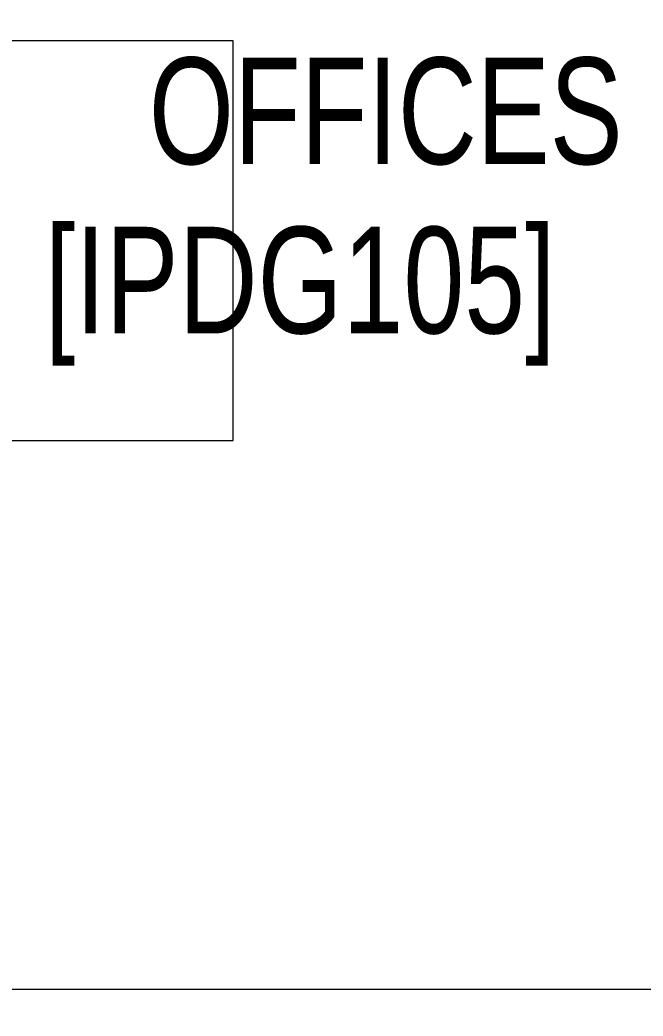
# Model space of a CAD drawing. Header units: millimetres. Extents: x 26027 to 581921, y 7230 to 233891.
# Drawn here: x 474529 to 475697, y 174942 to 176811 of the extents above; entities that cross this region are included whole.
import ezdxf

# ---------------------------------------------------------------- set-up
doc = ezdxf.new("R2010")
doc.units = ezdxf.units.MM
doc.header["$LTSCALE"] = 5
doc.layers.get('0').update_dxf_attribs({"color": 252})
for name, color, linetype, lineweight in [('72_EGR_BASE_TEXT', 252, 'Continuous', 5), ('E-ELEC-EQPM-2', 85, 'Continuous', 30), ('Medical Equipment and Furniture', 252, 'Continuous', 0), ('NEW Wall', 252, 'Continuous', 5), ('Walls', 252, 'Continuous', 5)]:
    doc.layers.add(name, color=color, linetype=linetype, lineweight=lineweight)
doc.layers.add('EXF', color=7, linetype='Continuous', lineweight=30, true_color=0x4e7e3e)
doc.styles.add('X3G_ENTITY_2587EA', font='swisscl.ttf', dxfattribs={"height": 200})

# ---------------------------------------------------------------- blocks, each defined once
blk = doc.blocks.new('*X24')
at = {"color": 0}
for p, q in [((13, 1), (13, 1)), ((13, 1), (13, 1)), ((13, 1), (13, 1)), ((13, 1), (13, 1)), ((13, 1), (13, 1)), ((13, 1), (13, 1)), ((13, 1), (13, 1)), ((13, 1), (13, 1)), ((13, 1), (13, 1)), ((13, 1), (13, 1)), ((13, 1), (13, 1)), ((13, 1), (13, 1)), ((13, 1), (13, 1)), ((13, 1), (13, 1)), ((13, 1), (13, 1)), ((13, 1), (14, 1)), ((13, 1), (14, 1)), ((13, 1), (14, 1)), ((13, 1), (13, 1)), ((13, 1), (13, 1)), ((13, 1), (13, 1)), ((13, 1), (13, 1)), ((13, 1), (13, 1)), ((13, 1), (13, 1)), ((13, 1), (13, 1)), ((13, 1), (13, 1)), ((13, 1), (13, 1)), ((13, 1), (13, 1)), ((13, 1), (13, 1)), ((13, 1), (13, 1)), ((13, 1), (13, 1)), ((13, 1), (13, 1)), ((13, 1), (13, 1)), ((13, 1), (13, 1)), ((13, 1), (13, 1)), ((13, 1), (13, 1)), ((13, 1), (13, 1)), ((13, 1), (13, 1)), ((13, 1), (13, 1)), ((13, 1), (13, 1)), ((13, 1), (13, 1)), ((13, 1), (13, 1)), ((13, 1), (13, 1)), ((13, 1), (13, 1)), ((13, 1), (13, 1)), ((13, 1), (13, 1)), ((13, 1), (13, 1)), ((13, 1), (13, 1)), ((13, 1), (13, 1)), ((13, 1), (13, 1)), ((13, 1), (13, 1)), ((13, 1), (13, 1)), ((13, 1), (13, 1)), ((13, 1), (13, 1)), ((13, 1), (13, 1)), ((13, 1), (13, 1)), ((13, 1), (13, 1)), ((13, 1), (13, 1)), ((13, 1), (13, 1)), ((13, 1), (13, 1)), ((13, 1), (13, 1)), ((13, 1), (13, 1)), ((13, 1), (13, 1)), ((13, 1), (13, 1)), ((13, 1), (13, 1)), ((13, 1), (13, 1)), ((13, 1), (13, 1)), ((13, 1), (13, 1)), ((13, 1), (13, 1)), ((13, 1), (13, 1)), ((13, 1), (13, 1)), ((13, 1), (13, 1)), ((13, 1), (13, 1)), ((13, 1), (13, 1)), ((13, 1), (13, 1)), ((13, 1), (13, 1)), ((13, 1), (13, 1)), ((13, 1), (13, 1)), ((13, 1), (13, 1)), ((13, 1), (13, 1)), ((13, 1), (13, 1)), ((13, 1), (13, 1)), ((13, 1), (13, 1)), ((13, 1), (13, 1)), ((13, 1), (13, 1)), ((13, 1), (13, 1)), ((13, 1), (13, 1)), ((13, 1), (13, 1)), ((13, 1), (13, 1)), ((13, 1), (13, 1)), ((13, 1), (13, 1)), ((13, 1), (13, 1)), ((13, 1), (13, 1)), ((13, 1), (13, 1)), ((13, 1), (13, 1)), ((13, 1), (13, 1)), ((13, 1), (13, 1)), ((13, 1), (13, 1)), ((13, 1), (13, 1)), ((13, 1), (13, 1)), ((13, 1), (13, 1)), ((13, 1), (13, 1)), ((13, 1), (13, 1)), ((13, 1), (13, 1)), ((13, 1), (13, 1)), ((13, 1), (13, 1)), ((13, 1), (13, 1)), ((13, 1), (13, 1)), ((13, 1), (13, 1)), ((13, 1), (13, 1)), ((13, 1), (13, 1)), ((13, 1), (13, 1)), ((13, 1), (13, 1)), ((13, 1), (13, 1)), ((13, 1), (13, 1)), ((13, 1), (13, 1)), ((13, 1), (13, 1)), ((13, 1), (13, 1)), ((13, 1), (13, 1)), ((13, 1), (13, 1)), ((13, 1), (13, 1)), ((13, 1), (13, 1)), ((13, 1), (13, 1)), ((13, 1), (14, 1)), ((13, 0), (13, 0)), ((13, 0), (13, 0)), ((13, 0), (13, 0)), ((13, 0), (13, 0)), ((13, 0), (13, 0)), ((13, 0), (13, 0)), ((13, 0), (13, 0)), ((13, 0), (13, 0)), ((13, 0), (13, 0)), ((13, 0), (13, 0)), ((13, 0), (13, 0)), ((13, 0), (13, 0)), ((13, 0), (13, 0)), ((13, 0), (13, 0)), ((13, 0), (13, 0)), ((13, 0), (13, 0)), ((13, 0), (13, 0)), ((13, 0), (13, 0)), ((13, 0), (13, 0)), ((13, 0), (13, 0)), ((13, 0), (13, 0)), ((13, 0), (13, 0)), ((13, 0), (13, 0)), ((13, 0), (13, 0)), ((13, 0), (13, 0)), ((13, 0), (13, 0)), ((13, 0), (13, 0)), ((13, 0), (13, 0)), ((13, 0), (13, 0)), ((13, 0), (13, 0)), ((13, 0), (13, 0)), ((13, 0), (13, 0)), ((13, 0), (13, 0)), ((13, 0), (13, 0)), ((13, 0), (13, 0)), ((13, 0), (13, 0)), ((13, 0), (13, 0)), ((13, 0), (13, 0)), ((13, 0), (13, 0)), ((13, 0), (13, 0)), ((13, 0), (13, 0)), ((13, 0), (13, 0)), ((13, 0), (13, 0)), ((13, 0), (13, 0)), ((13, 0), (13, 0)), ((13, 0), (13, 0)), ((13, 0), (13, 0)), ((13, 0), (13, 0)), ((13, 0), (14, 0)), ((13, 0), (14, 0)), ((13, 0), (13, 0)), ((13, 0), (14, 0)), ((14, 1), (14, 1)), ((14, 1), (14, 1)), ((14, 1), (14, 1)), ((14, 1), (14, 1)), ((14, 1), (14, 1)), ((14, 1), (14, 1)), ((14, 1), (14, 1)), ((14, 1), (14, 1)), ((14, 1), (14, 1)), ((14, 1), (14, 1)), ((14, 1), (14, 1)), ((14, 1), (14, 1)), ((14, 1), (14, 1)), ((14, 1), (14, 1)), ((14, 1), (14, 1)), ((14, 1), (14, 1)), ((14, 1), (14, 1)), ((14, 1), (14, 1)), ((14, 1), (14, 1)), ((14, 1), (14, 1)), ((14, 1), (14, 1)), ((14, 1), (14, 1)), ((14, 1), (14, 1)), ((14, 1), (14, 1)), ((14, 1), (14, 1)), ((14, 1), (14, 1)), ((14, 1), (14, 1)), ((14, 1), (14, 1)), ((14, 1), (14, 1)), ((14, 1), (14, 1)), ((14, 1), (14, 1)), ((14, 1), (14, 1)), ((14, 1), (14, 1)), ((14, 1), (14, 1)), ((14, 1), (14, 1)), ((14, 1), (14, 1)), ((14, 1), (14, 1)), ((14, 1), (14, 1)), ((14, 1), (14, 1)), ((14, 1), (14, 1)), ((14, 1), (14, 1)), ((14, 1), (14, 1)), ((14, 1), (14, 1)), ((14, 1), (14, 1)), ((14, 1), (14, 1)), ((14, 1), (14, 1)), ((14, 1), (14, 1)), ((14, 1), (14, 1)), ((14, 1), (14, 1)), ((14, 1), (14, 1)), ((14, 1), (14, 1)), ((14, 1), (14, 1)), ((14, 1), (14, 1)), ((14, 1), (14, 1)), ((14, 1), (14, 1)), ((14, 1), (14, 1)), ((14, 1), (14, 1)), ((14, 1), (14, 1)), ((14, 1), (14, 1)), ((14, 1), (14, 1)), ((14, 1), (14, 1)), ((14, 1), (14, 1)), ((14, 1), (14, 1)), ((14, 1), (14, 1)), ((14, 1), (14, 1)), ((14, 1), (14, 1)), ((14, 1), (14, 1)), ((14, 1), (14, 1)), ((14, 1), (14, 1)), ((14, 1), (14, 1)), ((14, 1), (14, 1)), ((14, 1), (14, 1)), ((14, 1), (14, 1)), ((14, 1), (14, 1)), ((14, 1), (14, 1)), ((14, 1), (14, 1)), ((14, 1), (14, 1)), ((14, 1), (14, 1)), ((14, 1), (14, 1)), ((14, 1), (14, 1)), ((14, 1), (14, 1)), ((14, 1), (14, 1)), ((14, 1), (14, 1)), ((14, 1), (14, 1)), ((14, 1), (14, 1)), ((14, 1), (14, 1)), ((14, 1), (14, 1)), ((14, 1), (14, 1)), ((14, 1), (14, 1)), ((14, 1), (14, 1)), ((14, 1), (14, 1)), ((14, 1), (14, 1)), ((14, 1), (14, 1)), ((14, 1), (14, 1)), ((14, 0), (14, 0)), ((14, 0), (14, 0)), ((14, 0), (14, 0)), ((14, 0), (14, 0)), ((14, 0), (14, 0)), ((14, 0), (14, 0)), ((14, 0), (14, 0)), ((14, 0), (14, 0)), ((14, 0), (14, 0)), ((14, 0), (14, 0)), ((14, 0), (14, 0)), ((14, 0), (14, 0)), ((14, 0), (14, 0)), ((14, 0), (14, 0)), ((14, 0), (14, 0)), ((14, 0), (14, 0)), ((14, 0), (14, 0)), ((14, 0), (14, 0)), ((14, 0), (14, 0)), ((14, 0), (14, 0)), ((14, 0), (14, 0)), ((14, 0), (14, 0)), ((14, 0), (14, 0)), ((14, 0), (14, 0)), ((14, 0), (14, 0)), ((14, 0), (14, 0)), ((14, 0), (14, 0)), ((14, 0), (14, 0)), ((14, 0), (14, 0)), ((14, 0), (14, 0)), ((14, 0), (14, 0)), ((14, 0), (14, 0)), ((14, 0), (14, 0)), ((14, 0), (14, 0)), ((14, 0), (14, 0)), ((14, 0), (14, 0)), ((14, 0), (14, 0)), ((14, 0), (14, 0)), ((14, 0), (14, 0)), ((14, 0), (14, 0)), ((14, 0), (14, 0)), ((14, 0), (14, 0)), ((14, 0), (14, 0)), ((14, 0), (14, 0)), ((14, 0), (14, 0)), ((14, 0), (14, 0)), ((14, 0), (14, 0)), ((14, 0), (14, 0)), ((13, 0), (13, 0)), ((13, 0), (14, 0)), ((13, 0), (13, 0)), ((13, 0), (14, 0)), ((13, 0), (13, 0)), ((13, 0), (14, 0)), ((13, 0), (13, 0)), ((13, 0), (13, 0)), ((13, 0), (13, 0)), ((13, 0), (13, 0)), ((13, 0), (14, 0)), ((13, 0), (13, 0)), ((13, 0), (14, 0)), ((13, 0), (13, 0)), ((13, 0), (14, 0)), ((13, 0), (13, 0)), ((13, 0), (14, 0)), ((13, 0), (13, 0)), ((13, 0), (14, 0)), ((13, 0), (13, 0)), ((13, 0), (14, 0)), ((13, 0), (13, 0)), ((13, 0), (14, 0)), ((13, 0), (13, 0)), ((13, 0), (13, 0)), ((13, 0), (13, 0)), ((13, 0), (14, 0)), ((13, 0), (13, 0)), ((13, 0), (14, 0)), ((13, 0), (13, 0)), ((13, 0), (14, 0)), ((13, 0), (13, 0)), ((13, 0), (14, 0)), ((13, 0), (13, 0)), ((13, 0), (13, 0)), ((13, 0), (13, 0)), ((13, 0), (13, 0)), ((13, 0), (13, 0)), ((13, 0), (13, 0)), ((13, 0), (13, 0)), ((13, 0), (13, 0)), ((13, 0), (13, 0)), ((13, 0), (13, 0)), ((13, 0), (13, 0)), ((13, 0), (13, 0)), ((13, 0), (13, 0)), ((13, 0), (13, 0)), ((13, 0), (13, 0)), ((13, 0), (13, 0)), ((13, 0), (13, 0)), ((13, 0), (13, 0)), ((13, 0), (13, 0)), ((13, 0), (13, 0)), ((13, 0), (13, 0)), ((13, 0), (13, 0)), ((13, 0), (13, 0)), ((13, 0), (13, 0)), ((13, 0), (13, 0)), ((13, 0), (13, 0)), ((13, 0), (13, 0)), ((13, 0), (13, 0)), ((13, 0), (13, 0)), ((13, 0), (13, 0)), ((13, 0), (13, 0)), ((13, -1), (13, -1)), ((13, -1), (13, -1)), ((13, -1), (13, -1)), ((13, -1), (13, -1)), ((13, -1), (13, -1)), ((13, -1), (14, -1)), ((13, -1), (13, -1)), ((14, 0), (14, 0)), ((14, 0), (14, 0)), ((14, 0), (14, 0)), ((14, 0), (14, 0)), ((14, 0), (14, 0)), ((14, 0), (14, 0)), ((14, 0), (14, 0)), ((14, 0), (14, 0)), ((14, 0), (14, 0)), ((14, 0), (14, 0)), ((14, 0), (14, 0)), ((14, 0), (14, 0)), ((14, 0), (14, 0)), ((14, 0), (14, 0)), ((14, 0), (14, 0)), ((13, 0), (14, 0)), ((14, 0), (14, 0)), ((14, 0), (14, 0)), ((14, 0), (14, 0)), ((14, 0), (14, 0)), ((14, 0), (14, 0)), ((14, 0), (14, 0)), ((14, 0), (14, 0)), ((14, 0), (14, 0)), ((14, 0), (14, 0)), ((14, 0), (14, 0)), ((14, 0), (14, 0)), ((14, 0), (14, 0)), ((14, 0), (14, 0)), ((14, 0), (14, 0)), ((14, 0), (14, 0)), ((14, 0), (14, 0)), ((14, 0), (14, 0)), ((14, 0), (14, 0)), ((14, 0), (14, 0)), ((14, 0), (14, 0)), ((14, 0), (14, 0)), ((14, 0), (14, 0)), ((14, 0), (14, 0)), ((14, 0), (14, 0)), ((14, 0), (14, 0)), ((14, 0), (14, 0)), ((14, 0), (14, 0)), ((14, 0), (14, 0)), ((14, 0), (14, 0)), ((14, 0), (14, 0)), ((14, 0), (14, 0)), ((14, 0), (14, 0)), ((14, 0), (14, 0)), ((14, 0), (14, 0)), ((14, -1), (14, -1)), ((14, -1), (14, -1)), ((14, -1), (14, -1)), ((14, -1), (14, -1)), ((14, -1), (14, -1))]:
    blk.add_line(p, q, dxfattribs=at)
blk = doc.blocks.new('*X23')
at = {"color": 0}
for p, q in [((5, 3), (5, 3)), ((5, 3), (5, 3)), ((5, 3), (5, 3)), ((5, 3), (5, 3)), ((5, 3), (5, 3)), ((5, 3), (5, 3)), ((5, 3), (5, 3)), ((5, 3), (5, 3)), ((5, 3), (5, 3)), ((5, 3), (5, 3)), ((5, 3), (5, 3)), ((5, 3), (5, 3)), ((5, 3), (5, 3)), ((5, 3), (5, 3)), ((5, 3), (5, 3)), ((5, 3), (5, 3)), ((5, 3), (5, 3)), ((5, 3), (5, 3)), ((5, 3), (5, 3)), ((5, 3), (5, 3)), ((5, 3), (5, 3)), ((5, 3), (5, 3)), ((5, 3), (5, 3)), ((5, 3), (5, 3)), ((5, 3), (5, 3)), ((5, 3), (5, 3)), ((5, 3), (5, 3)), ((5, 3), (5, 3)), ((5, 3), (5, 3)), ((5, 3), (5, 3)), ((5, 3), (5, 3)), ((5, 3), (5, 3)), ((5, 3), (5, 3)), ((5, 3), (5, 3)), ((5, 3), (5, 3)), ((5, 3), (5, 3)), ((5, 3), (5, 3)), ((5, 3), (5, 3)), ((5, 3), (5, 3)), ((5, 3), (5, 3)), ((5, 3), (5, 3)), ((5, 3), (5, 3)), ((5, 3), (5, 3)), ((5, 3), (5, 3)), ((5, 3), (5, 3)), ((5, 3), (5, 3)), ((5, 3), (5, 3)), ((5, 3), (5, 3)), ((5, 3), (5, 3)), ((5, 3), (5, 3)), ((5, 3), (5, 3)), ((5, 3), (5, 3)), ((5, 3), (5, 3)), ((5, 3), (5, 3)), ((5, 3), (5, 3)), ((5, 3), (5, 3)), ((5, 3), (5, 3)), ((5, 3), (5, 3)), ((5, 3), (5, 3)), ((5, 3), (5, 3)), ((5, 3), (5, 3)), ((5, 3), (5, 3)), ((5, 3), (5, 3)), ((5, 3), (5, 3)), ((5, 3), (5, 3)), ((5, 3), (5, 3)), ((6, 3), (5, 3)), ((5, 3), (5, 3)), ((6, 3), (5, 3)), ((5, 3), (5, 3)), ((6, 3), (5, 3)), ((5, 3), (5, 3)), ((6, 3), (5, 3)), ((5, 3), (5, 3)), ((5, 3), (5, 3)), ((5, 3), (5, 3)), ((5, 3), (5, 3)), ((5, 3), (5, 3)), ((5, 3), (5, 3)), ((5, 3), (5, 3)), ((5, 3), (5, 3)), ((5, 3), (5, 3)), ((5, 3), (5, 3)), ((5, 3), (5, 3)), ((5, 3), (5, 3)), ((5, 3), (5, 3)), ((5, 3), (5, 3)), ((5, 3), (5, 3)), ((5, 3), (5, 3)), ((5, 3), (5, 3)), ((5, 3), (5, 3)), ((5, 3), (5, 3)), ((5, 3), (5, 3)), ((5, 3), (5, 3)), ((5, 3), (5, 3)), ((5, 3), (5, 3)), ((6, 3), (6, 3)), ((6, 3), (6, 3)), ((6, 3), (6, 3)), ((6, 3), (6, 3)), ((6, 3), (6, 3)), ((6, 3), (6, 3)), ((6, 3), (6, 3)), ((6, 3), (6, 3)), ((6, 3), (6, 3)), ((6, 3), (6, 3)), ((6, 3), (6, 3)), ((6, 3), (6, 3)), ((6, 3), (6, 3)), ((6, 3), (6, 3)), ((6, 3), (6, 3)), ((6, 3), (6, 3)), ((6, 3), (6, 3)), ((6, 3), (6, 3)), ((6, 3), (6, 3)), ((6, 3), (6, 3)), ((6, 3), (6, 3)), ((6, 3), (6, 3)), ((6, 3), (6, 3)), ((6, 3), (6, 3)), ((6, 3), (6, 3)), ((6, 3), (6, 3)), ((6, 3), (6, 3)), ((6, 3), (6, 3)), ((6, 3), (6, 3)), ((6, 3), (6, 3)), ((6, 3), (6, 3)), ((6, 3), (6, 3)), ((6, 3), (6, 3)), ((6, 3), (6, 3)), ((6, 3), (6, 3)), ((6, 3), (6, 3)), ((6, 3), (6, 3)), ((6, 3), (6, 3)), ((6, 3), (6, 3)), ((6, 3), (6, 3)), ((6, 3), (6, 3)), ((6, 3), (6, 3)), ((6, 3), (6, 3)), ((6, 3), (6, 3)), ((6, 3), (6, 3)), ((6, 3), (6, 3)), ((6, 3), (6, 3)), ((6, 3), (6, 3)), ((6, 3), (6, 3)), ((6, 3), (6, 3)), ((6, 3), (6, 3)), ((6, 3), (6, 3)), ((6, 3), (6, 3)), ((6, 3), (6, 3)), ((6, 3), (6, 3)), ((6, 3), (6, 3)), ((6, 3), (6, 3)), ((6, 3), (6, 3)), ((6, 3), (6, 3)), ((6, 3), (6, 3)), ((6, 3), (6, 3)), ((6, 3), (6, 3)), ((6, 3), (6, 3)), ((6, 3), (6, 3)), ((6, 3), (6, 3)), ((6, 3), (6, 3)), ((6, 3), (6, 3)), ((6, 3), (6, 3)), ((6, 3), (6, 3)), ((6, 3), (6, 3)), ((6, 3), (6, 3)), ((6, 3), (6, 3)), ((6, 3), (6, 3)), ((6, 3), (6, 3)), ((6, 3), (6, 3)), ((6, 3), (6, 3)), ((6, 3), (6, 3)), ((6, 3), (6, 3)), ((6, 3), (6, 3)), ((6, 3), (6, 3)), ((6, 3), (6, 3)), ((6, 3), (6, 3)), ((6, 3), (6, 3)), ((6, 3), (6, 3)), ((6, 3), (6, 3)), ((6, 3), (6, 3)), ((6, 3), (6, 3)), ((6, 3), (6, 3)), ((6, 3), (6, 3)), ((6, 3), (6, 3)), ((6, 3), (6, 3)), ((6, 3), (6, 3)), ((6, 3), (6, 3)), ((6, 3), (6, 3)), ((6, 3), (6, 3)), ((6, 3), (6, 3)), ((6, 3), (6, 3)), ((6, 3), (6, 3)), ((6, 3), (6, 3)), ((6, 3), (6, 3)), ((6, 3), (6, 3)), ((6, 3), (6, 3)), ((6, 3), (6, 3)), ((6, 3), (6, 3)), ((6, 3), (6, 3)), ((6, 3), (6, 3)), ((6, 3), (6, 3)), ((6, 3), (6, 3)), ((6, 3), (6, 3)), ((6, 3), (6, 3)), ((6, 3), (6, 3)), ((6, 3), (6, 3)), ((6, 3), (6, 3)), ((6, 3), (6, 3)), ((6, 3), (6, 3)), ((6, 3), (6, 3)), ((6, 3), (6, 3)), ((6, 3), (6, 3)), ((6, 3), (6, 3)), ((6, 3), (6, 3)), ((6, 3), (6, 3)), ((6, 3), (6, 3)), ((6, 3), (6, 3)), ((6, 3), (6, 3)), ((6, 3), (6, 3)), ((6, 3), (6, 3)), ((6, 3), (6, 3)), ((6, 3), (6, 3)), ((6, 3), (6, 3)), ((6, 3), (6, 3)), ((6, 3), (6, 3)), ((6, 3), (6, 3)), ((6, 3), (6, 3)), ((6, 3), (6, 3)), ((6, 3), (6, 3)), ((6, 3), (6, 3)), ((6, 3), (6, 3)), ((6, 3), (6, 3)), ((6, 3), (6, 3)), ((6, 3), (6, 3)), ((6, 3), (6, 3)), ((6, 3), (6, 3)), ((6, 3), (6, 3)), ((6, 3), (6, 3)), ((6, 3), (6, 3)), ((6, 3), (6, 3)), ((6, 3), (6, 3)), ((6, 3), (6, 3)), ((6, 3), (6, 3)), ((6, 3), (6, 3)), ((6, 3), (6, 3)), ((6, 3), (6, 3)), ((6, 3), (6, 3)), ((6, 3), (6, 3)), ((6, 3), (6, 3)), ((6, 3), (6, 3)), ((6, 3), (6, 3)), ((6, 3), (6, 3)), ((6, 3), (6, 3)), ((6, 3), (6, 3)), ((6, 3), (6, 3)), ((6, 3), (6, 3)), ((6, 3), (6, 3)), ((6, 3), (6, 3)), ((6, 3), (6, 3)), ((6, 3), (6, 3)), ((6, 3), (6, 3)), ((6, 3), (6, 3)), ((6, 3), (6, 3)), ((6, 3), (6, 3)), ((6, 3), (6, 3)), ((6, 3), (6, 3)), ((6, 3), (6, 3)), ((6, 3), (6, 3)), ((6, 3), (6, 3)), ((6, 3), (6, 3)), ((6, 3), (6, 3)), ((6, 3), (6, 3)), ((6, 3), (6, 3)), ((6, 3), (6, 3)), ((6, 3), (6, 3)), ((6, 3), (6, 3)), ((6, 3), (6, 3)), ((6, 3), (6, 3)), ((6, 3), (6, 3)), ((6, 3), (6, 3)), ((6, 3), (6, 3)), ((6, 3), (6, 3)), ((6, 3), (6, 3)), ((6, 3), (6, 3)), ((6, 3), (6, 3)), ((6, 3), (6, 3)), ((6, 3), (6, 3)), ((6, 3), (6, 3)), ((6, 3), (6, 3)), ((6, 3), (6, 3)), ((6, 3), (6, 3)), ((6, 3), (6, 3)), ((6, 3), (6, 3)), ((6, 3), (6, 3)), ((6, 3), (6, 3)), ((6, 3), (6, 3)), ((6, 3), (6, 3)), ((6, 3), (6, 3)), ((6, 3), (5, 3)), ((6, 3), (5, 3)), ((6, 3), (5, 3)), ((6, 3), (5, 3)), ((6, 3), (5, 3)), ((6, 3), (6, 3)), ((6, 3), (6, 3)), ((6, 3), (6, 3)), ((6, 3), (6, 3)), ((6, 3), (6, 3)), ((6, 3), (6, 3)), ((6, 3), (6, 3)), ((6, 3), (6, 3)), ((6, 3), (6, 3)), ((6, 3), (6, 3)), ((6, 3), (6, 3)), ((6, 3), (6, 3)), ((6, 3), (6, 3)), ((6, 3), (6, 3)), ((6, 3), (6, 3)), ((6, 3), (6, 3)), ((6, 3), (6, 3)), ((6, 3), (6, 3)), ((6, 3), (6, 3)), ((6, 3), (6, 3)), ((6, 3), (6, 3)), ((6, 3), (6, 3)), ((6, 3), (6, 3)), ((6, 3), (6, 3)), ((6, 3), (6, 3)), ((6, 3), (6, 3)), ((6, 3), (6, 3)), ((6, 3), (6, 3)), ((6, 3), (6, 3)), ((6, 3), (6, 3)), ((6, 3), (6, 3)), ((6, 3), (6, 3)), ((6, 3), (6, 3)), ((6, 3), (6, 3)), ((6, 3), (6, 3)), ((6, 3), (6, 3)), ((6, 3), (6, 3)), ((6, 3), (6, 3)), ((6, 3), (6, 3)), ((6, 3), (6, 3)), ((6, 3), (6, 3)), ((6, 3), (6, 3)), ((6, 3), (6, 3)), ((6, 3), (6, 3)), ((6, 3), (6, 3)), ((6, 3), (6, 3)), ((6, 3), (6, 3)), ((6, 3), (6, 3)), ((6, 3), (6, 3)), ((6, 3), (6, 3)), ((6, 3), (6, 3)), ((6, 3), (6, 3)), ((6, 3), (6, 3)), ((6, 3), (6, 3)), ((6, 3), (6, 3)), ((6, 3), (6, 3)), ((6, 3), (6, 3)), ((6, 3), (6, 3)), ((6, 3), (6, 3)), ((6, 3), (6, 3)), ((6, 3), (6, 3)), ((6, 3), (6, 3)), ((6, 3), (6, 3)), ((6, 3), (6, 3)), ((6, 3), (6, 3)), ((6, 3), (6, 3)), ((6, 3), (6, 3)), ((6, 3), (6, 3)), ((6, 3), (6, 3)), ((6, 3), (6, 3)), ((6, 3), (6, 3)), ((6, 3), (6, 3)), ((6, 3), (6, 3)), ((6, 3), (6, 3)), ((6, 3), (6, 3)), ((6, 3), (6, 3)), ((6, 3), (6, 3)), ((6, 3), (6, 3)), ((6, 3), (6, 3)), ((6, 3), (6, 3)), ((6, 3), (6, 3)), ((6, 3), (6, 3)), ((6, 3), (6, 3)), ((6, 3), (6, 3)), ((6, 3), (6, 3)), ((6, 3), (6, 3)), ((6, 3), (6, 3)), ((6, 3), (6, 3)), ((6, 3), (6, 3)), ((6, 3), (6, 3)), ((6, 3), (6, 3)), ((6, 3), (6, 3)), ((6, 3), (6, 3)), ((6, 3), (6, 3)), ((6, 3), (6, 3)), ((6, 3), (6, 3)), ((6, 3), (6, 3)), ((6, 3), (6, 3)), ((6, 3), (6, 3)), ((6, 3), (6, 3)), ((6, 3), (6, 3)), ((6, 3), (6, 3)), ((6, 3), (6, 3)), ((6, 3), (6, 3)), ((6, 3), (6, 3)), ((6, 3), (6, 3)), ((6, 3), (6, 3)), ((6, 3), (6, 3)), ((6, 3), (6, 3)), ((6, 3), (6, 3)), ((6, 3), (6, 3)), ((6, 3), (6, 3)), ((6, 3), (6, 3)), ((6, 3), (6, 3)), ((6, 3), (6, 3)), ((6, 3), (6, 3)), ((6, 3), (6, 3)), ((6, 3), (6, 3)), ((6, 3), (6, 3)), ((6, 3), (6, 3)), ((6, 3), (6, 3)), ((6, 3), (6, 3)), ((6, 3), (6, 3)), ((6, 3), (6, 3)), ((6, 3), (6, 3)), ((6, 3), (6, 3)), ((6, 3), (6, 3)), ((6, 3), (6, 3)), ((6, 3), (6, 3)), ((6, 3), (6, 3)), ((6, 3), (6, 3)), ((6, 3), (6, 3)), ((6, 3), (6, 3)), ((6, 3), (6, 3)), ((6, 3), (6, 3)), ((6, 3), (6, 3)), ((6, 3), (6, 3)), ((6, 3), (6, 3)), ((6, 3), (6, 3)), ((6, 3), (6, 3)), ((6, 3), (6, 3)), ((6, 3), (6, 3)), ((6, 3), (6, 3)), ((6, 3), (6, 3)), ((6, 3), (6, 3)), ((6, 3), (6, 3)), ((6, 3), (6, 3)), ((6, 3), (6, 3)), ((6, 3), (6, 3)), ((6, 3), (6, 3)), ((6, 3), (6, 3)), ((6, 3), (6, 3)), ((6, 3), (6, 3)), ((6, 3), (6, 3)), ((6, 3), (6, 3)), ((6, 3), (6, 3)), ((6, 3), (6, 3)), ((6, 3), (6, 3)), ((6, 3), (6, 3)), ((6, 3), (6, 3)), ((6, 3), (6, 3)), ((6, 3), (6, 3)), ((6, 3), (6, 3)), ((6, 3), (6, 3)), ((6, 3), (6, 3)), ((6, 3), (6, 3)), ((6, 3), (6, 3)), ((6, 3), (6, 3)), ((6, 3), (6, 3)), ((6, 3), (6, 3)), ((6, 3), (6, 3)), ((6, 3), (6, 3)), ((6, 3), (6, 3)), ((6, 3), (6, 3)), ((6, 3), (6, 3)), ((6, 3), (6, 3)), ((6, 3), (6, 3)), ((6, 3), (6, 3)), ((6, 3), (6, 3)), ((6, 3), (6, 3)), ((6, 3), (6, 3)), ((6, 3), (6, 3)), ((6, 3), (6, 3)), ((6, 3), (6, 3)), ((6, 3), (6, 3)), ((6, 3), (6, 3)), ((6, 3), (6, 3)), ((6, 3), (6, 3)), ((6, 3), (6, 3)), ((6, 3), (6, 3)), ((6, 3), (6, 3)), ((6, 3), (6, 3)), ((6, 3), (6, 3)), ((6, 3), (6, 3)), ((6, 3), (6, 3)), ((6, 3), (6, 3)), ((6, 3), (6, 3)), ((6, 3), (6, 3)), ((6, 3), (6, 3)), ((6, 3), (6, 3)), ((6, 3), (6, 3)), ((6, 3), (6, 3)), ((6, 3), (6, 3)), ((6, 3), (6, 3)), ((6, 3), (6, 3)), ((6, 3), (6, 3)), ((6, 3), (6, 3)), ((6, 3), (6, 3)), ((6, 3), (6, 3)), ((6, 3), (6, 3)), ((6, 3), (6, 3)), ((6, 3), (6, 3)), ((6, 3), (6, 3)), ((6, 3), (6, 3)), ((6, 3), (6, 3)), ((6, 3), (6, 3)), ((6, 3), (6, 3)), ((6, 3), (6, 3)), ((6, 3), (6, 3)), ((6, 3), (6, 3)), ((6, 3), (6, 3)), ((6, 3), (6, 3)), ((6, 3), (6, 3)), ((6, 3), (6, 3)), ((6, 3), (6, 3)), ((6, 3), (6, 3)), ((6, 3), (6, 3)), ((6, 3), (6, 3)), ((6, 3), (6, 3)), ((6, 3), (6, 3)), ((6, 3), (6, 3)), ((6, 3), (6, 3)), ((6, 3), (6, 3)), ((6, 3), (6, 3)), ((6, 3), (6, 3)), ((6, 3), (6, 3)), ((6, 3), (6, 3)), ((6, 3), (6, 3)), ((6, 3), (6, 3)), ((6, 3), (6, 3)), ((6, 3), (6, 3)), ((6, 3), (6, 3)), ((6, 3), (6, 3)), ((6, 3), (6, 3)), ((6, 3), (6, 3)), ((6, 3), (6, 3)), ((6, 3), (6, 3)), ((6, 3), (6, 3)), ((6, 3), (6, 3)), ((6, 3), (6, 3)), ((6, 3), (6, 3)), ((6, 3), (6, 3)), ((6, 3), (6, 3)), ((6, 3), (6, 3)), ((6, 3), (6, 3)), ((6, 3), (6, 3)), ((6, 3), (6, 3)), ((6, 3), (6, 3)), ((6, 3), (6, 3)), ((6, 3), (6, 3)), ((6, 3), (6, 3)), ((6, 3), (6, 3)), ((6, 3), (6, 3)), ((6, 3), (6, 3)), ((6, 3), (6, 3)), ((6, 3), (6, 3)), ((6, 3), (6, 3)), ((6, 3), (6, 3)), ((6, 3), (6, 3)), ((6, 3), (6, 3)), ((6, 3), (6, 3)), ((6, 3), (6, 3)), ((6, 3), (6, 3)), ((6, 3), (6, 3)), ((6, 3), (6, 3)), ((6, 3), (6, 3)), ((6, 3), (6, 3)), ((6, 3), (6, 3)), ((6, 3), (6, 3)), ((6, 3), (6, 3)), ((6, 3), (6, 3)), ((6, 3), (6, 3)), ((6, 3), (6, 3)), ((6, 3), (6, 3)), ((6, 3), (6, 3)), ((6, 3), (6, 3)), ((6, 3), (6, 3)), ((6, 3), (6, 3)), ((6, 3), (6, 3)), ((6, 3), (6, 3)), ((6, 3), (6, 3)), ((6, 3), (6, 3)), ((6, 3), (6, 3)), ((6, 3), (6, 3)), ((6, 3), (6, 3)), ((6, 3), (6, 3)), ((6, 3), (6, 3)), ((6, 3), (6, 3)), ((6, 3), (6, 3)), ((6, 3), (6, 3)), ((6, 3), (6, 3)), ((6, 3), (6, 3)), ((6, 3), (6, 3)), ((6, 3), (6, 3)), ((6, 3), (6, 3)), ((6, 3), (6, 3)), ((6, 3), (6, 3)), ((6, 3), (6, 3)), ((6, 3), (6, 3)), ((6, 3), (6, 3)), ((6, 3), (6, 3)), ((6, 3), (6, 3)), ((6, 3), (6, 3)), ((6, 3), (6, 3)), ((6, 3), (6, 3)), ((6, 3), (6, 3)), ((6, 3), (6, 3))]:
    blk.add_line(p, q, dxfattribs=at)
blk = doc.blocks.new('GF21043-P')
at = {"color": 0}
for p, q in [((0.8, 0.75), (-0.8, 0.75)), ((0.8, 0), (0.8, 0.75)), ((-0.8, 0), (0.8, 0))]:
    blk.add_line(p, q, dxfattribs=at)
for points in [[(0.8, 0.75), (0.8, 0.75), (0.8, 0.75), (0.8, 0.75), (0.8, 0.75), (0.8, 0.75), (0.8, 0.75), (0.8, 0.75), (0.8, 0.75), (0.8, 0.75), (0.8, 0.75), (0.8, 0.75), (0.8, 0.75), (0.8, 0.75), (0.8, 0.75), (0.8, 0.75), (0.8, 0.75), (0.8, 0.75), (0.8, 0.75), (0.8, 0.75), (0.8, 0.75), (0.8, 0.75), (0.8, 0.75), (0.8, 0.75), (0.8, 0.75), (0.8, 0.75), (0.8, 0.75), (0.8, 0.75), (0.8, 0.75), (0.8, 0.75), (0.8, 0.75), (0.8, 0.75), (0.8, 0.75), (0.8, 0.75), (0.8, 0.75), (0.8, 0.75), (0.8, 0.75), (0.8, 0.75), (0.8, 0.75), (0.8, 0.75), (0.8, 0.75), (0.8, 0.75), (0.8, 0.75), (0.8, 0.75), (0.8, 0.75), (0.8, 0.75), (0.8, 0.75), (0.8, 0.75), (0.8, 0.75), (0.8, 0.75), (0.8, 0.75), (0.8, 0.75), (0.8, 0.75), (0.8, 0.75), (0.8, 0.75), (0.8, 0.75), (0.8, 0.75), (0.8, 0.75), (0.8, 0.75), (0.8, 0.75), (0.8, 0.75), (0.8, 0.75), (0.8, 0.75), (0.8, 0.75), (0.8, 0.75), (0.8, 0.75), (0.8, 0.75), (0.8, 0.75), (0.8, 0.75), (0.8, 0.75), (0.8, 0.75), (0.8, 0.75), (0.8, 0.75), (0.8, 0.75), (0.8, 0.75), (0.8, 0.75), (0.8, 0.75), (0.8, 0.75), (0.8, 0.75), (0.8, 0.75), (0.8, 0.75), (0.8, 0.75), (0.8, 0.75), (0.8, 0.75), (0.8, 0.75), (0.8, 0.75), (0.8, 0.75), (0.8, 0.75), (0.8, 0.75), (0.8, 0.75), (0.8, 0.75), (0.8, 0.75), (0.8, 0.75), (0.8, 0.75), (0.8, 0.75), (0.8, 0.75), (0.8, 0.75), (0.8, 0.75), (0.8, 0.75), (0.8, 0.75), (0.8, 0.75), (0.8, 0.75), (0.8, 0.75), (0.8, 0.75), (0.8, 0.75), (0.8, 0.75), (0.8, 0.75), (0.8, 0.75), (0.8, 0.75), (0.8, 0.75), (0.8, 0.75), (0.8, 0.75), (0.8, 0.75), (0.8, 0.75), (0.8, 0.75), (0.8, 0.75), (0.8, 0.75), (0.8, 0.75), (0.8, 0.75), (0.8, 0.75), (0.8, 0.75), (0.8, 0.75), (0.8, 0.75), (0.8, 0.75), (0.8, 0.75), (0.8, 0.75), (0.8, 0.75), (0.8, 0.75), (0.8, 0.75), (0.8, 0.75), (0.8, 0.75), (0.8, 0.75), (0.8, 0.75), (0.8, 0.75), (0.8, 0.75), (0.8, 0.75), (0.8, 0.75), (0.8, 0.75), (0.8, 0.75), (0.8, 0.75), (0.8, 0.75), (0.8, 0.75), (0.8, 0.75), (0.8, 0.75), (0.8, 0.75), (0.8, 0.75), (0.8, 0.75), (0.8, 0.75), (0.8, 0.75), (0.8, 0.75), (0.8, 0.75), (0.8, 0.75), (0.8, 0.75), (0.8, 0.75), (0.8, 0.75), (0.8, 0.75), (0.8, 0.75), (0.8, 0.75), (0.8, 0.75), (0.8, 0.75), (0.8, 0.75), (0.8, 0.75), (0.8, 0.75), (0.8, 0.75), (0.8, 0.75), (0.8, 0.75), (0.8, 0.75), (0.8, 0.75), (0.8, 0.75), (0.8, 0.75), (0.8, 0.75), (0.8, 0.75), (0.8, 0.75), (0.8, 0.75), (0.8, 0.75), (0.8, 0.75), (0.8, 0.75), (0.8, 0.75), (0.8, 0.75), (0.8, 0.75), (0.8, 0.75), (0.8, 0.75), (0.8, 0.75), (0.8, 0.75), (0.8, 0.75), (0.8, 0.75), (0.8, 0.75), (0.8, 0.75), (0.8, 0.75), (0.8, 0.75), (0.8, 0.75), (0.8, 0.75), (0.8, 0.75), (0.8, 0.75), (0.8, 0.75), (0.8, 0.75), (0.8, 0.75), (0.8, 0.75), (0.8, 0.75), (0.8, 0.75), (0.8, 0.75), (0.8, 0.75), (0.8, 0.75), (0.8, 0.75), (0.8, 0.75), (0.8, 0.75), (0.8, 0.75), (0.8, 0.75), (0.8, 0.75), (0.8, 0.75), (0.8, 0.75), (0.8, 0.75), (0.8, 0.75), (0.8, 0.75), (0.8, 0.75), (0.8, 0.75), (0.8, 0.75), (0.8, 0.75), (0.8, 0.75), (0.8, 0.75), (0.8, 0.75), (0.8, 0.75), (0.8, 0.75), (0.8, 0.75), (0.8, 0.75), (0.8, 0.75), (0.8, 0.75), (0.8, 0.75), (0.8, 0.75), (0.8, 0.75), (0.8, 0.75), (0.8, 0.75), (0.8, 0.75), (0.8, 0.75), (0.8, 0.75), (0.8, 0.75), (0.8, 0.75), (0.8, 0.75), (0.8, 0.75), (0.8, 0.75), (0.8, 0.75), (0.8, 0.75), (0.8, 0.75), (0.8, 0.75), (0.8, 0.75), (0.8, 0.75), (0.8, 0.75), (0.8, 0.75), (0.8, 0.75), (0.8, 0.75), (0.8, 0.75), (0.8, 0.75), (0.8, 0.75), (0.8, 0.75), (0.8, 0.75), (0.8, 0.75), (0.8, 0.75), (0.8, 0.75), (0.8, 0.75), (0.8, 0.75), (0.8, 0.75), (0.8, 0.75), (0.8, 0.75), (0.8, 0.75), (0.8, 0.75), (0.8, 0.75), (0.8, 0.75), (0.8, 0.75), (0.8, 0.75), (0.8, 0.75), (0.8, 0.75), (0.8, 0.75), (0.8, 0.75), (0.8, 0.75), (0.8, 0.75), (0.8, 0.75), (0.8, 0.75)], [(0.8, 0.75), (0.8, 0.75), (0.8, 0.75), (0.8, 0.75), (0.8, 0.75), (0.8, 0.75), (0.8, 0.75), (0.8, 0.75), (0.8, 0.75), (0.8, 0.75), (0.8, 0.75), (0.8, 0.75), (0.8, 0.75), (0.8, 0.75), (0.8, 0.75), (0.8, 0.75), (0.8, 0.75), (0.8, 0.75), (0.8, 0.75), (0.8, 0.75), (0.8, 0.75), (0.8, 0.75), (0.8, 0.75), (0.8, 0.75), (0.8, 0.75), (0.8, 0.75), (0.8, 0.75), (0.8, 0.75), (0.8, 0.75), (0.8, 0.75), (0.8, 0.75), (0.8, 0.75), (0.8, 0.75), (0.8, 0.75), (0.8, 0.75), (0.8, 0.75), (0.8, 0.75), (0.8, 0.75), (0.8, 0.75), (0.8, 0.75), (0.8, 0.75), (0.8, 0.75), (0.8, 0.75), (0.8, 0.75), (0.8, 0.75), (0.8, 0.75), (0.8, 0.75), (0.8, 0.75), (0.8, 0.75), (0.8, 0.75), (0.8, 0.75), (0.8, 0.75), (0.8, 0.75), (0.8, 0.75), (0.8, 0.75), (0.8, 0.75), (0.8, 0.75), (0.8, 0.75), (0.8, 0.75), (0.8, 0.75), (0.8, 0.75), (0.8, 0.75), (0.8, 0.75), (0.8, 0.75), (0.8, 0.75), (0.8, 0.75), (0.8, 0.75), (0.8, 0.75), (0.8, 0.75), (0.8, 0.75), (0.8, 0.75), (0.8, 0.75), (0.8, 0.75), (0.8, 0.75), (0.8, 0.75), (0.8, 0.75), (0.8, 0.75), (0.8, 0.75), (0.8, 0.75), (0.8, 0.75), (0.8, 0.75), (0.8, 0.75), (0.8, 0.75), (0.8, 0.75), (0.8, 0.75), (0.8, 0.75), (0.8, 0.75), (0.8, 0.75), (0.8, 0.75), (0.8, 0.75), (0.8, 0.75), (0.8, 0.75), (0.8, 0.75), (0.8, 0.75), (0.8, 0.75), (0.8, 0.75), (0.8, 0.75), (0.8, 0.75), (0.8, 0.75), (0.8, 0.75), (0.8, 0.75), (0.8, 0.75), (0.8, 0.75), (0.8, 0.75), (0.8, 0.75), (0.8, 0.75), (0.8, 0.75), (0.8, 0.75), (0.8, 0.75), (0.8, 0.75), (0.8, 0.75), (0.8, 0.75), (0.8, 0.75), (0.8, 0.75), (0.8, 0.75), (0.8, 0.75), (0.8, 0.75), (0.8, 0.75), (0.8, 0.75), (0.8, 0.75), (0.8, 0.75), (0.8, 0.75), (0.8, 0.75), (0.8, 0.75), (0.8, 0.75), (0.8, 0.75), (0.8, 0.75), (0.8, 0.75), (0.8, 0.75), (0.8, 0.75), (0.8, 0.75), (0.8, 0.75), (0.8, 0.75), (0.8, 0.75), (0.8, 0.75), (0.8, 0.75), (0.8, 0.75), (0.8, 0.75), (0.8, 0.75), (0.8, 0.75), (0.8, 0.75), (0.8, 0.75), (0.8, 0.75), (0.8, 0.75), (0.8, 0.75), (0.8, 0.75), (0.8, 0.75), (0.8, 0.75), (0.8, 0.75), (0.8, 0.75), (0.8, 0.75), (0.8, 0.75), (0.8, 0.75), (0.8, 0.75), (0.8, 0.75), (0.8, 0.75), (0.8, 0.75), (0.8, 0.75), (0.8, 0.75), (0.8, 0.75), (0.8, 0.75), (0.8, 0.75), (0.8, 0.75), (0.8, 0.75), (0.8, 0.75), (0.8, 0.75), (0.8, 0.75), (0.8, 0.75), (0.8, 0.75), (0.8, 0.75), (0.8, 0.75), (0.8, 0.75), (0.8, 0.75), (0.8, 0.75), (0.8, 0.75), (0.8, 0.75), (0.8, 0.75), (0.8, 0.75), (0.8, 0.75), (0.8, 0.75), (0.8, 0.75), (0.8, 0.75), (0.8, 0.75), (0.8, 0.75), (0.8, 0.75), (0.8, 0.75), (0.8, 0.75), (0.8, 0.75), (0.8, 0.75), (0.8, 0.75), (0.8, 0.75), (0.8, 0.75), (0.8, 0.75), (0.8, 0.75), (0.8, 0.75), (0.8, 0.75), (0.8, 0.75), (0.8, 0.75), (0.8, 0.75), (0.8, 0.75), (0.8, 0.75), (0.8, 0.75), (0.8, 0.75), (0.8, 0.75), (0.8, 0.75), (0.8, 0.75), (0.8, 0.75), (0.8, 0.75), (0.8, 0.75), (0.8, 0.75), (0.8, 0.75), (0.8, 0.75), (0.8, 0.75), (0.8, 0.75), (0.8, 0.75), (0.8, 0.75), (0.8, 0.75), (0.8, 0.75), (0.8, 0.75)], [(0.8, 0.75), (0.8, 0.75), (0.8, 0.75), (0.8, 0.75), (0.8, 0.75), (0.8, 0.75), (0.8, 0.75), (0.8, 0.75), (0.8, 0.75), (0.8, 0.75), (0.8, 0.75), (0.8, 0.75), (0.8, 0.75), (0.8, 0.75), (0.8, 0.75), (0.8, 0.75), (0.8, 0.75), (0.8, 0.75), (0.8, 0.75), (0.8, 0.75), (0.8, 0.75), (0.8, 0.75), (0.8, 0.75), (0.8, 0.75), (0.8, 0.75), (0.8, 0.75), (0.8, 0.75), (0.8, 0.75), (0.8, 0.75), (0.8, 0.75), (0.8, 0.75), (0.8, 0.75), (0.8, 0.75), (0.8, 0.75), (0.8, 0.75), (0.8, 0.75), (0.8, 0.75), (0.8, 0.75), (0.8, 0.75), (0.8, 0.75), (0.8, 0.75), (0.8, 0.75), (0.8, 0.75), (0.8, 0.75), (0.8, 0.75), (0.8, 0.75), (0.8, 0.75), (0.8, 0.75), (0.8, 0.75), (0.8, 0.75), (0.8, 0.75), (0.8, 0.75), (0.8, 0.75), (0.8, 0.75), (0.8, 0.75), (0.8, 0.75), (0.8, 0.75), (0.8, 0.75), (0.8, 0.75), (0.8, 0.75), (0.8, 0.75), (0.8, 0.75), (0.8, 0.75), (0.8, 0.75), (0.8, 0.75), (0.8, 0.75), (0.8, 0.75), (0.8, 0.75), (0.8, 0.75), (0.8, 0.75), (0.8, 0.75), (0.8, 0.75), (0.8, 0.75), (0.8, 0.75), (0.8, 0.75), (0.8, 0.75), (0.8, 0.75), (0.8, 0.75), (0.8, 0.75), (0.8, 0.75), (0.8, 0.75), (0.8, 0.75), (0.8, 0.75), (0.8, 0.75), (0.8, 0.75), (0.8, 0.75), (0.8, 0.75), (0.8, 0.75), (0.8, 0.75), (0.8, 0.75), (0.8, 0.75), (0.8, 0.75), (0.8, 0.75), (0.8, 0.75), (0.8, 0.75), (0.8, 0.75), (0.8, 0.75), (0.8, 0.75), (0.8, 0.75), (0.8, 0.75), (0.8, 0.75), (0.8, 0.75), (0.8, 0.75), (0.8, 0.75), (0.8, 0.75), (0.8, 0.75), (0.8, 0.75), (0.8, 0.75), (0.8, 0.75), (0.8, 0.75), (0.8, 0.75), (0.8, 0.75), (0.8, 0.75), (0.8, 0.75), (0.8, 0.75), (0.8, 0.75), (0.8, 0.75), (0.8, 0.75), (0.8, 0.75), (0.8, 0.75), (0.8, 0.75), (0.8, 0.75), (0.8, 0.75), (0.8, 0.75), (0.8, 0.75), (0.8, 0.75), (0.8, 0.75), (0.8, 0.75), (0.8, 0.75), (0.8, 0.75), (0.8, 0.75), (0.8, 0.75), (0.8, 0.75), (0.8, 0.75), (0.8, 0.75), (0.8, 0.75), (0.8, 0.75), (0.8, 0.75), (0.8, 0.75), (0.8, 0.75), (0.8, 0.75), (0.8, 0.75), (0.8, 0.75), (0.8, 0.75), (0.8, 0.75), (0.8, 0.75), (0.8, 0.75), (0.8, 0.75), (0.8, 0.75), (0.8, 0.75), (0.8, 0.75), (0.8, 0.75), (0.8, 0.75), (0.8, 0.75), (0.8, 0.75), (0.8, 0.75), (0.8, 0.75), (0.8, 0.75), (0.8, 0.75), (0.8, 0.75), (0.8, 0.75), (0.8, 0.75), (0.8, 0.75), (0.8, 0.75), (0.8, 0.75), (0.8, 0.75), (0.8, 0.75), (0.8, 0.75), (0.8, 0.75), (0.8, 0.75), (0.8, 0.75), (0.8, 0.75), (0.8, 0.75), (0.8, 0.75), (0.8, 0.75), (0.8, 0.75), (0.8, 0.75), (0.8, 0.75), (0.8, 0.75), (0.8, 0.75), (0.8, 0.75), (0.8, 0.75), (0.8, 0.75), (0.8, 0.75), (0.8, 0.75), (0.8, 0.75), (0.8, 0.75), (0.8, 0.75), (0.8, 0.75), (0.8, 0.75), (0.8, 0.75), (0.8, 0.75), (0.8, 0.75), (0.8, 0.75), (0.8, 0.75), (0.8, 0.75), (0.8, 0.75), (0.8, 0.75), (0.8, 0.75), (0.8, 0.75), (0.8, 0.75), (0.8, 0.75), (0.8, 0.75), (0.8, 0.75), (0.8, 0.75), (0.8, 0.75), (0.8, 0.75), (0.8, 0.75), (0.8, 0.75), (0.8, 0.75), (0.8, 0.75), (0.8, 0.75), (0.8, 0.75), (0.8, 0.75)]]:
    blk.add_lwpolyline(points, close=True, dxfattribs=at)
at = {"layer": 'NEW Wall', "color": 0, "linetype": 'Continuous'}
for points in [[(0.8, 0.75), (0.8, 0.75), (0.8, 0.75), (0.8, 0.75), (0.8, 0.75), (0.8, 0.75), (0.8, 0.75), (0.8, 0.75), (0.8, 0.75), (0.8, 0.75)], [(0.8, 0.75), (0.8, 0.75), (0.8, 0.75), (0.8, 0.75), (0.8, 0.75), (0.8, 0.75), (0.8, 0.75), (0.8, 0.75), (0.8, 0.75)], [(0.8, 0.75), (0.8, 0.75), (0.8, 0.75), (0.8, 0.75), (0.8, 0.75), (0.8, 0.75), (0.8, 0.75), (0.8, 0.75), (0.8, 0.75), (0.8, 0.75), (0.8, 0.75), (0.8, 0.75), (0.8, 0.75), (0.8, 0.75), (0.8, 0.75), (0.8, 0.75), (0.8, 0.75), (0.8, 0.75)], [(0.8, 0.75), (0.8, 0.75), (0.8, 0.75), (0.8, 0.75), (0.8, 0.75), (0.8, 0.75), (0.8, 0.75)], [(0.8, 0.75), (0.8, 0.75), (0.8, 0.75), (0.8, 0.75), (0.8, 0.75), (0.8, 0.75), (0.8, 0.75), (0.8, 0.75), (0.8, 0.75), (0.8, 0.75), (0.8, 0.75), (0.8, 0.75), (0.8, 0.75), (0.8, 0.75), (0.8, 0.75)], [(0.8, 0.75), (0.8, 0.75), (0.8, 0.75), (0.8, 0.75), (0.8, 0.75), (0.8, 0.75), (0.8, 0.75), (0.8, 0.75), (0.8, 0.75), (0.8, 0.75)], [(0.8, 0.75), (0.8, 0.75), (0.8, 0.75), (0.8, 0.75), (0.8, 0.75), (0.8, 0.75), (0.8, 0.75), (0.8, 0.75), (0.8, 0.75), (0.8, 0.75), (0.8, 0.75), (0.8, 0.75)], [(0.8, 0.75), (0.8, 0.75), (0.8, 0.75), (0.8, 0.75), (0.8, 0.75), (0.8, 0.75), (0.8, 0.75), (0.8, 0.75), (0.8, 0.75), (0.8, 0.75)], [(0.8, 0.75), (0.8, 0.75), (0.8, 0.75), (0.8, 0.75), (0.8, 0.75), (0.8, 0.75), (0.8, 0.75), (0.8, 0.75), (0.8, 0.75), (0.8, 0.75)], [(0.8, 0.75), (0.8, 0.75), (0.8, 0.75), (0.8, 0.75), (0.8, 0.75), (0.8, 0.75), (0.8, 0.75), (0.8, 0.75)], [(0.8, 0.75), (0.8, 0.75), (0.8, 0.75), (0.8, 0.75), (0.8, 0.75), (0.8, 0.75), (0.8, 0.75), (0.8, 0.75), (0.8, 0.75), (0.8, 0.75), (0.8, 0.75), (0.8, 0.75), (0.8, 0.75), (0.8, 0.75), (0.8, 0.75), (0.8, 0.75), (0.8, 0.75), (0.8, 0.75), (0.8, 0.75), (0.8, 0.75), (0.8, 0.75), (0.8, 0.75), (0.8, 0.75), (0.8, 0.75), (0.8, 0.75), (0.8, 0.75), (0.8, 0.75), (0.8, 0.75), (0.8, 0.75), (0.8, 0.75), (0.8, 0.75), (0.8, 0.75), (0.8, 0.75), (0.8, 0.75), (0.8, 0.75), (0.8, 0.75), (0.8, 0.75), (0.8, 0.75), (0.8, 0.75), (0.8, 0.75), (0.8, 0.75), (0.8, 0.75), (0.8, 0.75), (0.8, 0.75), (0.8, 0.75), (0.8, 0.75), (0.8, 0.75), (0.8, 0.75), (0.8, 0.75), (0.8, 0.75), (0.8, 0.75), (0.8, 0.75), (0.8, 0.75), (0.8, 0.75), (0.8, 0.75), (0.8, 0.75), (0.8, 0.75), (0.8, 0.75), (0.8, 0.75), (0.8, 0.75), (0.8, 0.75), (0.8, 0.75), (0.8, 0.75), (0.8, 0.75), (0.8, 0.75), (0.8, 0.75), (0.8, 0.75), (0.8, 0.75), (0.8, 0.75), (0.8, 0.75), (0.8, 0.75), (0.8, 0.75), (0.8, 0.75), (0.8, 0.75), (0.8, 0.75), (0.8, 0.75), (0.8, 0.75), (0.8, 0.75), (0.8, 0.75), (0.8, 0.75), (0.8, 0.75), (0.8, 0.75), (0.8, 0.75), (0.8, 0.75), (0.8, 0.75), (0.8, 0.75), (0.8, 0.75), (0.8, 0.75), (0.8, 0.75), (0.8, 0.75), (0.8, 0.75), (0.8, 0.75), (0.8, 0.75), (0.8, 0.75), (0.8, 0.75), (0.8, 0.75), (0.8, 0.75), (0.8, 0.75), (0.8, 0.75), (0.8, 0.75), (0.8, 0.75), (0.8, 0.75), (0.8, 0.75), (0.8, 0.75), (0.8, 0.75), (0.8, 0.75), (0.8, 0.75), (0.8, 0.75), (0.8, 0.75), (0.8, 0.75), (0.8, 0.75)], [(0.8, 0.75), (0.8, 0.75), (0.8, 0.75), (0.8, 0.75), (0.8, 0.75), (0.8, 0.75), (0.8, 0.75), (0.8, 0.75), (0.8, 0.75), (0.8, 0.75), (0.8, 0.75), (0.8, 0.75), (0.8, 0.75), (0.8, 0.75), (0.8, 0.75), (0.8, 0.75), (0.8, 0.75)], [(0.8, 0.75), (0.8, 0.75), (0.8, 0.75), (0.8, 0.75), (0.8, 0.75), (0.8, 0.75), (0.8, 0.75)], [(0.8, 0.75), (0.8, 0.75), (0.8, 0.75), (0.8, 0.75), (0.8, 0.75), (0.8, 0.75), (0.8, 0.75), (0.8, 0.75), (0.8, 0.75), (0.8, 0.75), (0.8, 0.75), (0.8, 0.75), (0.8, 0.75), (0.8, 0.75), (0.8, 0.75), (0.8, 0.75), (0.8, 0.75), (0.8, 0.75), (0.8, 0.75), (0.8, 0.75), (0.8, 0.75), (0.8, 0.75), (0.8, 0.75), (0.8, 0.75), (0.8, 0.75), (0.8, 0.75), (0.8, 0.75), (0.8, 0.75), (0.8, 0.75), (0.8, 0.75), (0.8, 0.75), (0.8, 0.75), (0.8, 0.75), (0.8, 0.75), (0.8, 0.75), (0.8, 0.75), (0.8, 0.75), (0.8, 0.75), (0.8, 0.75), (0.8, 0.75), (0.8, 0.75), (0.8, 0.75), (0.8, 0.75), (0.8, 0.75), (0.8, 0.75), (0.8, 0.75), (0.8, 0.75), (0.8, 0.75), (0.8, 0.75), (0.8, 0.75), (0.8, 0.75), (0.8, 0.75), (0.8, 0.75), (0.8, 0.75), (0.8, 0.75), (0.8, 0.75), (0.8, 0.75), (0.8, 0.75), (0.8, 0.75), (0.8, 0.75), (0.8, 0.75), (0.8, 0.75), (0.8, 0.75), (0.8, 0.75), (0.8, 0.75), (0.8, 0.75), (0.8, 0.75), (0.8, 0.75), (0.8, 0.75), (0.8, 0.75), (0.8, 0.75), (0.8, 0.75), (0.8, 0.75), (0.8, 0.75), (0.8, 0.75), (0.8, 0.75), (0.8, 0.75), (0.8, 0.75), (0.8, 0.75), (0.8, 0.75), (0.8, 0.75), (0.8, 0.75), (0.8, 0.75), (0.8, 0.75), (0.8, 0.75), (0.8, 0.75), (0.8, 0.75), (0.8, 0.75), (0.8, 0.75)], [(0.8, 0.75), (0.8, 0.75), (0.8, 0.75), (0.8, 0.75), (0.8, 0.75), (0.8, 0.75), (0.8, 0.75), (0.8, 0.75), (0.8, 0.75), (0.8, 0.75), (0.8, 0.75), (0.8, 0.75), (0.8, 0.75), (0.8, 0.75), (0.8, 0.75), (0.8, 0.75), (0.8, 0.75), (0.8, 0.75), (0.8, 0.75), (0.8, 0.75), (0.8, 0.75), (0.8, 0.75), (0.8, 0.75), (0.8, 0.75), (0.8, 0.75), (0.8, 0.75), (0.8, 0.75), (0.8, 0.75), (0.8, 0.75), (0.8, 0.75), (0.8, 0.75), (0.8, 0.75), (0.8, 0.75), (0.8, 0.75), (0.8, 0.75), (0.8, 0.75), (0.8, 0.75), (0.8, 0.75), (0.8, 0.75), (0.8, 0.75), (0.8, 0.75), (0.8, 0.75), (0.8, 0.75), (0.8, 0.75), (0.8, 0.75), (0.8, 0.75), (0.8, 0.75), (0.8, 0.75), (0.8, 0.75), (0.8, 0.75), (0.8, 0.75), (0.8, 0.75), (0.8, 0.75), (0.8, 0.75)]]:
    blk.add_lwpolyline(points, dxfattribs=at)
at = {"color": 0}
for name, xscale, yscale, zscale in [('*X24', 5.5e-11, 5.5e-11, 5.5e-11), ('*X23', 8.59375e-11, 8.59375e-11, 8.59375e-11)]:
    blk.add_blockref(name, (0.8, 0.75), dxfattribs=dict(at, xscale=xscale, yscale=yscale, zscale=zscale))

msp = doc.modelspace()

# ---------------------------------------------------------------- hatches: boundary and pattern name
at = {"layer": 'E-ELEC-EQPM-2'}
h = msp.add_hatch(dxfattribs=at)
h.set_pattern_fill('CROSS', color=85, scale=10)
h.set_pattern_definition([(0, (368880, 104830), (63.5, 63.5), [31.75, -95.25]), (90, (368895.875, 104814.125), (-63.5, 63.5), [31.75, -95.25])])
edge = h.paths.add_edge_path()
edge.add_line((457685.6, 145694.3), (457685.6, 152806.1))
edge.add_line((457685.6, 152806.1), (462487.4, 152806.1))
edge.add_line((462487.4, 152806.1), (462487.4, 145900.9))
edge.add_line((462487.4, 145900.9), (462587.4, 145901.1))
edge.add_line((462587.4, 145901.1), (462587.4, 152806.1))
edge.add_line((462587.4, 152806.1), (464555.9, 152806.1))
edge.add_line((464555.9, 152806.1), (469284.4, 152806.1))
edge.add_line((469284.4, 152806.1), (471903.7, 152806.1))
edge.add_line((471903.7, 152806.1), (471903.7, 142653.2))
edge.add_line((471903.7, 142653.2), (478231.4, 142645.9))
edge.add_line((478231.4, 142645.9), (478231.4, 142845.2))
edge.add_line((478231.4, 142845.2), (472503.7, 142845.2))
edge.add_line((472503.7, 142845.2), (472503.7, 157840))
edge.add_line((472503.7, 157840), (472504, 159009.2))
edge.add_line((472504, 159009.2), (479768.6, 159009.2))
edge.add_line((479768.6, 159009.2), (479768.6, 159109.2))
edge.add_line((479768.6, 159109.2), (472503.7, 159109.2))
edge.add_line((472503.7, 159109.2), (472503.7, 169315.6))
edge.add_line((472503.7, 169315.6), (478921.1, 169315.6))
edge.add_line((478921.1, 169315.6), (484286.4, 169315.6))
edge.add_line((484286.4, 169315.6), (484286.4, 166351.2))
edge.add_line((484286.4, 166351.2), (484486.4, 166351.2))
edge.add_line((484486.4, 166351.2), (484486.4, 169515.6))
edge.add_line((484486.4, 169515.6), (479083.8, 169515.6))
edge.add_line((479083.8, 169515.6), (479083.8, 190946.9))
edge.add_line((479083.8, 190946.9), (479083.8, 191341.6))
edge.add_line((479083.8, 191341.6), (478883.8, 191341.6))
edge.add_line((478883.8, 191341.6), (478883.8, 195124.3))
edge.add_line((478883.8, 195124.3), (477262.4, 195124.3))
edge.add_line((477262.4, 195124.3), (477262.4, 205421.2))
edge.add_line((477262.4, 205421.2), (474368, 205421.2))
edge.add_line((474368, 205421.2), (469356.9, 205421.2))
edge.add_line((469356.9, 205421.2), (469256.9, 205421.2))
edge.add_line((469256.9, 205421.2), (469256.9, 204391.3))
edge.add_line((469256.9, 204391.3), (469856.9, 204391.3))
edge.add_line((469856.9, 204391.3), (469856.9, 204821.2))
edge.add_line((469856.9, 204821.2), (471179.3, 204821.2))
edge.add_line((471179.3, 204821.2), (471179.3, 204391.3))
edge.add_line((471179.3, 204391.3), (471779.3, 204391.3))
edge.add_line((471779.3, 204391.3), (471779.3, 204821.2))
edge.add_line((471779.3, 204821.2), (476662.4, 204821.2))
edge.add_line((476662.4, 204821.2), (476662.4, 194457.6))
edge.add_line((476662.4, 194457.6), (478283.8, 194457.6))
edge.add_line((478283.8, 194457.6), (478283.8, 169915.6))
edge.add_line((478283.8, 169915.6), (471903.7, 169915.6))
edge.add_line((471903.7, 169915.6), (471903.7, 159212))
edge.add_line((471903.7, 159212), (470513.7, 159212))
edge.add_line((470513.7, 159212), (470513.7, 159112))
edge.add_line((470513.7, 159112), (471903.7, 159112))
edge.add_line((471903.7, 159112), (471903.7, 153006.1))
edge.add_line((471903.7, 153006.1), (462587.4, 153006.1))
edge.add_line((462587.4, 153006.1), (462487.4, 152906.1))
edge.add_line((462487.4, 152906.1), (457585.6, 152906.1))
edge.add_line((457585.6, 152906.1), (457585.6, 145694.3))
at = {"layer": 'EXF'}
h = msp.add_hatch(dxfattribs=at)
h.set_pattern_fill('CROSS', color=256, scale=10)
edge = h.paths.add_edge_path()
edge.add_line((464555.9, 152806.1), (469284.4, 152806.1))
edge.add_line((469284.4, 152806.1), (471903.7, 152806.1))
edge.add_line((471903.7, 152806.1), (471903.7, 142653.2))
edge.add_line((471903.7, 142653.2), (478231.4, 142645.9))
edge.add_line((478231.4, 142645.9), (478231.4, 142845.2))
edge.add_line((478231.4, 142845.2), (472503.7, 142845.2))
edge.add_line((472503.7, 142845.2), (472503.7, 157840))
edge.add_line((472503.7, 157840), (472504, 159009.2))
edge.add_line((472504, 159009.2), (479768.6, 159009.2))
edge.add_line((479768.6, 159009.2), (479768.6, 159109.2))
edge.add_line((479768.6, 159109.2), (472503.7, 159109.2))
edge.add_line((472503.7, 159109.2), (472503.7, 169315.6))
edge.add_line((472503.7, 169315.6), (478921.1, 169315.6))
edge.add_line((478921.1, 169315.6), (484286.4, 169315.6))
edge.add_line((484286.4, 169315.6), (484286.4, 166351.2))
edge.add_line((484286.4, 166351.2), (484486.4, 166351.2))
edge.add_line((484486.4, 166351.2), (484486.4, 169515.6))
edge.add_line((484486.4, 169515.6), (479083.8, 169515.6))
edge.add_line((479083.8, 169515.6), (479083.8, 190946.9))
edge.add_line((479083.8, 190946.9), (479083.8, 191341.6))
edge.add_line((479083.8, 191341.6), (478883.8, 191341.6))
edge.add_line((478883.8, 191341.6), (478883.8, 195124.3))
edge.add_line((478883.8, 195124.3), (477262.4, 195124.3))
edge.add_line((477262.4, 195124.3), (477262.4, 205421.2))
edge.add_line((477262.4, 205421.2), (474368, 205421.2))
edge.add_line((474368, 205421.2), (469356.9, 205421.2))
edge.add_line((469356.9, 205421.2), (469256.9, 205421.2))
edge.add_line((469256.9, 205421.2), (469256.9, 204391.3))
edge.add_line((469256.9, 204391.3), (469856.9, 204391.3))
edge.add_line((469856.9, 204391.3), (469856.9, 204821.2))
edge.add_line((469856.9, 204821.2), (471179.3, 204821.2))
edge.add_line((471179.3, 204821.2), (471179.3, 204391.3))
edge.add_line((471179.3, 204391.3), (471779.3, 204391.3))
edge.add_line((471779.3, 204391.3), (471779.3, 204821.2))
edge.add_line((471779.3, 204821.2), (476662.4, 204821.2))
edge.add_line((476662.4, 204821.2), (476662.4, 194457.6))
edge.add_line((476662.4, 194457.6), (478283.8, 194457.6))
edge.add_line((478283.8, 194457.6), (478283.8, 169915.6))
edge.add_line((478283.8, 169915.6), (471903.7, 169915.6))
edge.add_line((471903.7, 169915.6), (471903.7, 159212))
edge.add_line((471903.7, 159212), (470513.7, 159212))
edge.add_line((470513.7, 159212), (470513.7, 159112))
edge.add_line((470513.7, 159112), (471903.7, 159112))
edge.add_line((471903.7, 159112), (471903.7, 153006.1))
edge.add_line((471903.7, 153006.1), (462587.4, 153006.1))

# ---------------------------------------------------------------- linework, layer by layer
at = {"layer": 'Walls'}
msp.add_line((477852.4, 174991.5, 2.4), (473313.8, 174991.5, 2.4), dxfattribs=at)

# ---------------------------------------------------------------- block references
at = {"layer": 'Medical Equipment and Furniture', "extrusion": (8.17187e-07, 1.19944e-18, 1), "xscale": 1000.000000000002, "yscale": 1000.000000000002, "zscale": 1000.000000000002}
msp.add_blockref('GF21043-P', (474128.8, 176021.5, 2.8), dxfattribs=at)

# ---------------------------------------------------------------- texts
at = {"layer": '72_EGR_BASE_TEXT', "char_height": 200, "attachment_point": 2, "style": 'X3G_ENTITY_2587EA'}
for s, insert in [('OFFICES', (475214.6, 176740.3, 2.4)), ('[IPDG105]', (475054.2, 176422.7, 2.4))]:
    msp.add_mtext(s, dxfattribs=dict(at, insert=insert))

doc.saveas('drawing.dxf')
